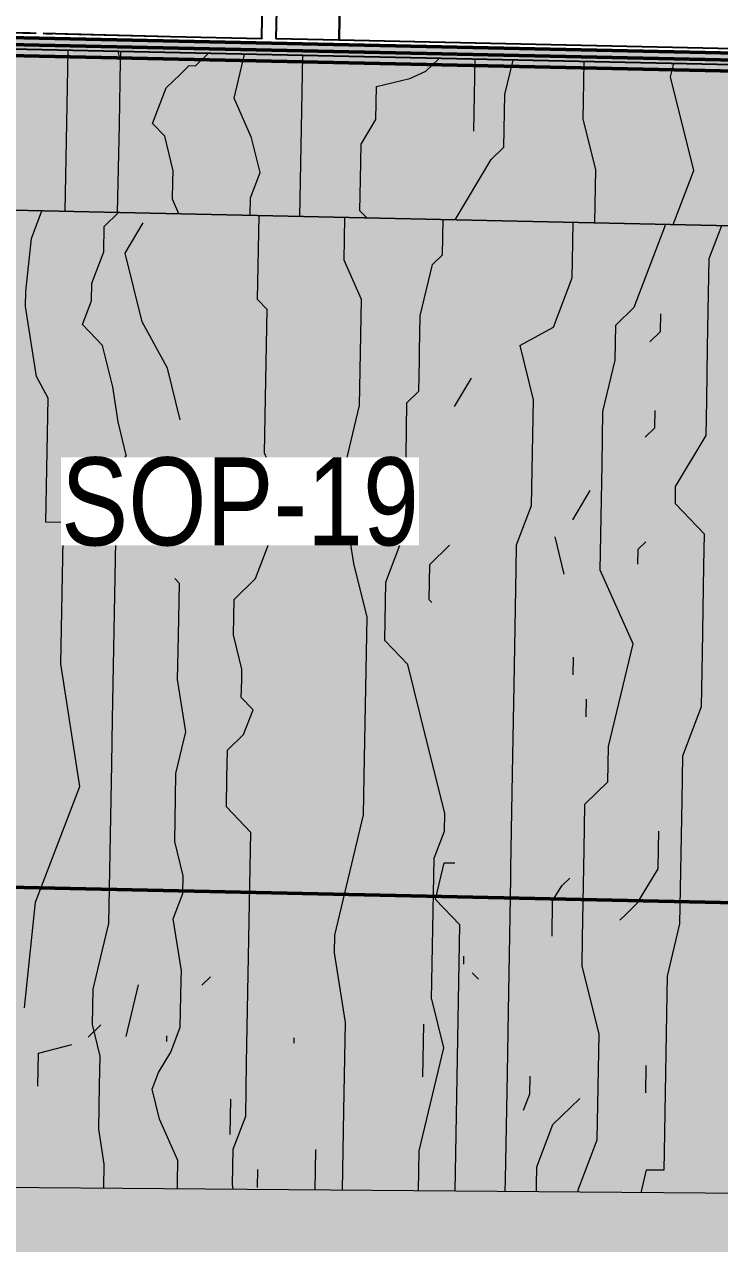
# Model space of a CAD drawing. Header units: metres. Extents: x 0 to 258, y 3 to 25.
# Drawn here: x 211.936 to 212.926, y 21.704 to 23.439 of the extents above; entities that cross this region are included whole.
import ezdxf

# ---------------------------------------------------------------- set-up
doc = ezdxf.new("R2010")
doc.units = ezdxf.units.M
doc.layers.get('Defpoints').update_dxf_attribs({"color": 41})
for name, color, linetype, lineweight in [('A-ANNO-DIMS', 7, 'Continuous', 9), ('A-DETL', 7, 'Continuous', 13), ('A-DETL-GENF', 7, 'Continuous', 9), ('A-FLOR', 7, 'Continuous', 50), ('A-GENM', 7, 'Continuous', 35), ('G-ANNO-TEXT', 7, 'Continuous', 9)]:
    doc.layers.add(name, color=color, linetype=linetype, lineweight=lineweight)
doc.styles.add('Arial Narrow_2', font='ARIALN.TTF', dxfattribs={"height": 0.125})
doc.dimstyles.new('Dimension_Standard_O__mm_', dxfattribs={"dimscale": 0.3048, "dimtxt": 0.127929, "dimasz": 0.410105, "dimexe": 0.393701, "dimexo": 0.246063, "dimgap": 0.246063, "dimtad": 1, "dimdec": 0, "dimlfac": 1000, "dimzin": 0, "dimdsep": 46, "dimtxsty": 'Arial Narrow_2', "dimsah": 1, "dimcen": 0.09, "dimaunit": 1, "dimadec": 4, "dimazin": 0, "dimtfac": 1, "dimtdec": 4, "dimtix": 1, "dimtmove": 0, "dimatfit": 3, "dimfxl": 1, "dimtvp": 1, "dimtfill": 1, "dimtolj": 1, "dimtzin": 0, "dimlwd": 18, "dimlwe": 18, "dimarcsym": 2})

# ---------------------------------------------------------------- blocks, each defined once
blk = doc.blocks.new('SCR_B_08_NE_1 - SCR_B_08_NE_1-5604699-DRG-2873172 - ELEVATION - NORTH EAST END')
at = {"layer": 'A-GENM', "color": 254, "lineweight": 25, "true_color": 0xd4d4d4}
for p, q in [((1145.1214, 24.7655), (1145.094, 23.4191)), ((1145.184, 23.4172), (1145.2114, 24.7655)), ((1145.2115, 24.7655), (1145.184, 23.4172)), ((1145.094, 23.4191), (1145.0939, 23.4185)), ((1145.1839, 23.4166), (1145.0939, 23.4185)), ((1145.094, 23.4191), (1145.184, 23.4172)), ((1145.184, 23.4172), (1145.1839, 23.4166)), ((1145.184, 23.4172), (1145.1839, 23.4166)), ((1146.1838, 23.3948), (1145.1839, 23.4166)), ((1145.184, 23.4172), (1146.1839, 23.3954))]:
    blk.add_line(p, q, dxfattribs=at)
blk = doc.blocks.new('BR08_NORTH_SCREEN_CORNER_1 - BR08_NORTH_SCREEN_CORNER_1-5680713-DRG-2873172 - ELEVATION - NORTH EAST END')
at = {"layer": 'A-GENM', "color": 254, "lineweight": 25, "true_color": 0xd4d4d4}
for p, q in [((1145.074, 23.4194), (1145.1014, 24.7655)), ((1144.5076, 23.4328), (1144.7531, 23.4268)), ((1144.7442, 23.4266), (1144.6985, 23.4277)), ((1144.8703, 23.4236), (1144.7627, 23.4262)), ((1144.7668, 23.4265), (1144.7761, 23.4263)), ((1144.7804, 23.4262), (1144.8077, 23.4255)), ((1144.8123, 23.4254), (1144.944, 23.4222)), ((1144.944, 23.4218), (1144.8718, 23.4235)), ((1144.944, 23.4222), (1145.074, 23.4194)), ((1144.944, 23.4218), (1144.944, 23.4222)), ((1145.0739, 23.4189), (1144.944, 23.4218)), ((1145.074, 23.4194), (1145.0739, 23.4189))]:
    blk.add_line(p, q, dxfattribs=at)
blk = doc.blocks.new('FP_3-DRG-2873172 - ELEVATION - NORTH EAST END')
at = {"layer": 'A-GENM', "color": 254, "lineweight": 18, "true_color": 0xcfcfcf}
for p, q in [((1144.7969, 23.3244), (1144.7984, 23.4023)), ((1144.8729, 23.3872), (1144.8696, 23.4007)), ((1144.8713, 23.2975), (1144.8729, 23.3872)), ((1144.8729, 23.3825), (1144.8732, 23.4007)), ((1144.9793, 23.38), (1144.9973, 23.3974)), ((1144.9973, 23.3974), (1144.997, 23.398)), ((1145.0345, 23.3342), (1145.0494, 23.3964)), ((1145.0493, 23.3964), (1145.0494, 23.3968)), ((1145.1311, 23.3168), (1145.1325, 23.395)), ((1145.3074, 23.3725), (1145.3254, 23.3899)), ((1145.3254, 23.3899), (1145.3255, 23.3909)), ((1145.3759, 23.2872), (1145.3777, 23.3897)), ((1145.4199, 23.3397), (1145.4316, 23.3886)), ((1145.5318, 23.3296), (1145.5328, 23.3864)), ((1144.9577, 23.368), (1144.9704, 23.3803)), ((1144.9793, 23.38), (1144.9704, 23.3803)), ((1145.2847, 23.3624), (1145.3074, 23.3725)), ((1145.6557, 23.3645), (1145.6603, 23.3836)), ((1144.9379, 23.3488), (1144.9577, 23.368)), ((1145.2373, 23.3507), (1145.2846, 23.3625)), ((1145.6888, 23.2313), (1145.6559, 23.3645)), ((1144.9186, 23.2982), (1144.9379, 23.3488)), ((1145.0594, 23.2777), (1145.0345, 23.3342)), ((1145.2365, 23.3039), (1145.2373, 23.3508)), ((1145.4186, 23.2645), (1145.4199, 23.3397)), ((1144.7941, 23.1733), (1144.7969, 23.3244)), ((1145.1284, 23.1661), (1145.1311, 23.3168)), ((1145.5314, 23.3045), (1145.5318, 23.3296)), ((1145.2155, 23.269), (1145.2365, 23.3039)), ((1145.5492, 23.2326), (1145.5314, 23.3046)), ((1144.8689, 23.1716), (1144.8713, 23.2975)), ((1144.9359, 23.28), (1144.9186, 23.2982)), ((1144.9478, 23.2311), (1144.9359, 23.28)), ((1145.0715, 23.2285), (1145.0595, 23.2777)), ((1145.2146, 23.2187), (1145.2155, 23.269)), ((1145.4007, 23.2471), (1145.4186, 23.2645)), ((1145.3492, 23.1613), (1145.4007, 23.2471)), ((1144.9476, 23.2156), (1144.9479, 23.2311)), ((1145.5484, 23.1825), (1145.5492, 23.2326)), ((1145.6596, 23.1546), (1145.6889, 23.2314)), ((1144.9471, 23.1904), (1144.9476, 23.2156)), ((1145.0579, 23.1927), (1145.0715, 23.2285)), ((1145.2138, 23.1739), (1145.2146, 23.2187)), ((1144.2979, 23.184), (1146.7619, 23.1309)), ((1146.7619, 23.1309), (1144.2979, 23.184)), ((1144.9562, 23.1698), (1144.9471, 23.1904)), ((1145.0574, 23.1676), (1145.0579, 23.1927)), ((1145.5479, 23.157), (1145.5484, 23.1825)), ((1144.7461, 23.1346), (1144.7611, 23.174)), ((1144.8499, 23.1519), (1144.8702, 23.1716)), ((1145.068, 23.0477), (1145.0702, 23.1673)), ((1145.1911, 23.1036), (1145.1922, 23.1647)), ((1145.2233, 23.164), (1145.2138, 23.1739)), ((1145.3314, 23.1115), (1145.3323, 23.1617)), ((1144.8492, 23.1155), (1144.8499, 23.1519)), ((1144.8796, 23.1138), (1144.9054, 23.1568)), ((1145.5166, 23.129), (1145.5171, 23.1577)), ((1145.6042, 23.0369), (1145.6492, 23.1548)), ((1145.7106, 23.1062), (1145.7286, 23.1531)), ((1144.7382, 23.0594), (1144.7461, 23.1346)), ((1145.5158, 23.0786), (1145.5166, 23.129)), ((1144.8323, 23.0711), (1144.8492, 23.1155)), ((1144.9036, 23.016), (1144.8797, 23.1138)), ((1145.317, 23.0976), (1145.3314, 23.1115)), ((1145.2158, 23.0476), (1145.1911, 23.1036)), ((1145.2996, 23.0244), (1145.3171, 23.0975)), ((1145.709, 23.006), (1145.7106, 23.1062)), ((1145.489, 23.0084), (1145.5158, 23.0786)), ((1144.7377, 23.0381), (1144.7381, 23.0594)), ((1144.8318, 23.0459), (1144.8323, 23.0711)), ((1144.8189, 23.0122), (1144.8318, 23.046)), ((1145.0815, 23.0335), (1145.068, 23.0477)), ((1145.2149, 22.9974), (1145.2158, 23.0476)), ((1144.7532, 22.9385), (1144.7377, 23.0381)), ((1145.0802, 22.9581), (1145.0815, 23.0335)), ((1145.2987, 22.9742), (1145.2996, 23.0244)), ((1145.5778, 23.0115), (1145.6042, 23.0369)), ((1145.6416, 23.0023), (1145.642, 23.0273)), ((1144.8474, 22.9822), (1144.8189, 23.0122)), ((1144.9399, 22.9499), (1144.9036, 23.016)), ((1145.4415, 22.9823), (1145.489, 23.0083)), ((1145.577, 22.9613), (1145.5778, 23.0115)), ((1145.7085, 22.9795), (1145.709, 23.006)), ((1145.2131, 22.8969), (1145.2149, 22.9974)), ((1145.6263, 22.9875), (1145.6416, 23.0023)), ((1144.8619, 22.9234), (1144.8475, 22.9823)), ((1145.2985, 22.9612), (1145.2987, 22.9742)), ((1145.4606, 22.9053), (1145.4416, 22.9822)), ((1145.7073, 22.9044), (1145.7085, 22.9795)), ((1145.0793, 22.9078), (1145.0802, 22.9581)), ((1145.2977, 22.9172), (1145.2985, 22.9612)), ((1145.5595, 22.8883), (1145.577, 22.9613)), ((1144.7701, 22.9075), (1144.7532, 22.9385)), ((1144.9579, 22.8765), (1144.9399, 22.9499)), ((1145.3482, 22.8958), (1145.3724, 22.9361)), ((1144.8697, 22.8736), (1144.8619, 22.9234)), ((1145.2806, 22.9007), (1145.2977, 22.9172)), ((1144.7692, 22.8571), (1144.7701, 22.9075)), ((1145.0778, 22.8293), (1145.0793, 22.9078)), ((1145.2793, 22.8254), (1145.2806, 22.9007)), ((1145.458, 22.7549), (1145.4606, 22.9053)), ((1145.7064, 22.8543), (1145.7073, 22.9044)), ((1145.1897, 22.7992), (1145.2131, 22.8969)), ((1145.5583, 22.8131), (1145.5596, 22.8883)), ((1145.6336, 22.8651), (1145.634, 22.8901)), ((1144.8812, 22.8264), (1144.8697, 22.8736)), ((1145.6198, 22.8518), (1145.6336, 22.8651)), ((1144.7682, 22.8067), (1144.7692, 22.8571)), ((1145.663, 22.7819), (1145.7065, 22.8543)), ((1144.8684, 22.8048), (1144.8813, 22.8264)), ((1145.0947, 22.7911), (1145.0778, 22.8293)), ((1145.2949, 22.762), (1145.2793, 22.8254)), ((1145.557, 22.7379), (1145.5583, 22.8131)), ((1144.7668, 22.7312), (1144.7682, 22.8067)), ((1144.867, 22.7293), (1144.8684, 22.8048)), ((1145.1893, 22.7716), (1145.1898, 22.7992)), ((1145.0935, 22.7251), (1145.0947, 22.7911)), ((1145.6626, 22.7569), (1145.663, 22.7819)), ((1145.2049, 22.6723), (1145.1893, 22.7716)), ((1145.2774, 22.7159), (1145.295, 22.762)), ((1145.5165, 22.7344), (1145.5414, 22.7759)), ((1145.4366, 22.6989), (1145.458, 22.7549)), ((1145.7041, 22.7138), (1145.6626, 22.7569)), ((1144.7918, 22.7307), (1144.7668, 22.7312)), ((1144.7894, 22.6048), (1144.7918, 22.7307)), ((1144.865, 22.6272), (1144.867, 22.7293)), ((1145.5557, 22.6627), (1145.557, 22.7379)), ((1145.0651, 22.6508), (1145.0935, 22.7251)), ((1145.2505, 22.6456), (1145.2773, 22.7159)), ((1145.5046, 22.6572), (1145.4915, 22.7101)), ((1145.7033, 22.6691), (1145.7041, 22.7138)), ((1145.313, 22.6708), (1145.3411, 22.6981)), ((1145.436, 22.6635), (1145.4366, 22.6989)), ((1145.6091, 22.6714), (1145.6095, 22.6925)), ((1145.6095, 22.6925), (1145.6206, 22.7032)), ((1145.2238, 22.5957), (1145.2049, 22.6723)), ((1145.3126, 22.6457), (1145.313, 22.6708)), ((1145.4332, 22.4989), (1145.436, 22.6635)), ((1145.6024, 22.5578), (1145.5557, 22.6627)), ((1145.7012, 22.5439), (1145.7033, 22.6691)), ((1144.9568, 22.6437), (1144.9501, 22.6507)), ((1144.9555, 22.5694), (1144.9568, 22.6437)), ((1145.0345, 22.6211), (1145.0651, 22.6508)), ((1145.249, 22.5626), (1145.2505, 22.6456)), ((1145.3121, 22.6206), (1145.3126, 22.6457)), ((1144.8636, 22.5516), (1144.865, 22.6272)), ((1145.0336, 22.5708), (1145.0345, 22.6211)), ((1145.3158, 22.6168), (1145.3121, 22.6206)), ((1144.788, 22.5292), (1144.7894, 22.6048)), ((1145.2211, 22.445), (1145.2238, 22.5957)), ((1145.0456, 22.522), (1145.0336, 22.5708)), ((1144.9543, 22.5072), (1144.9555, 22.5694)), ((1145.2819, 22.5284), (1145.249, 22.5626)), ((1145.5675, 22.4117), (1145.6025, 22.5578)), ((1144.8618, 22.4509), (1144.8636, 22.5516)), ((1145.5172, 22.514), (1145.5176, 22.539)), ((1145.7, 22.4688), (1145.7012, 22.5439)), ((1144.8151, 22.3551), (1144.7879, 22.5292)), ((1145.0454, 22.5067), (1145.0456, 22.522)), ((1145.2999, 22.4553), (1145.2819, 22.5284)), ((1144.966, 22.4326), (1144.9543, 22.5072)), ((1145.0449, 22.4816), (1145.0454, 22.5067)), ((1145.4327, 22.4738), (1145.4332, 22.4989)), ((1145.0617, 22.4641), (1145.0449, 22.4816)), ((1145.4319, 22.4236), (1145.4327, 22.4738)), ((1145.5359, 22.4542), (1145.5363, 22.4793)), ((1145.6732, 22.3986), (1145.7, 22.4688)), ((1144.8605, 22.3866), (1144.8618, 22.4509)), ((1145.0482, 22.4288), (1145.0617, 22.4641)), ((1145.3343, 22.3165), (1145.3001, 22.4554)), ((1144.9518, 22.3734), (1144.966, 22.4326)), ((1145.2198, 22.3697), (1145.2211, 22.445)), ((1145.0253, 22.4066), (1145.0482, 22.4288)), ((1145.431, 22.3735), (1145.4319, 22.4236)), ((1145.0245, 22.367), (1145.0253, 22.4066)), ((1145.5667, 22.3616), (1145.5676, 22.4117)), ((1145.6721, 22.335), (1145.6731, 22.3986)), ((1144.8587, 22.2859), (1144.8605, 22.3866)), ((1144.9512, 22.3386), (1144.9518, 22.3734)), ((1145.0238, 22.3258), (1145.0245, 22.367)), ((1145.2188, 22.3146), (1145.2198, 22.3697)), ((1145.4286, 22.238), (1145.431, 22.3735)), ((1144.7521, 22.1903), (1144.815, 22.3551)), ((1145.5338, 22.3296), (1145.5667, 22.3616)), ((1144.9501, 22.2764), (1144.9512, 22.3386)), ((1145.5327, 22.265), (1145.5338, 22.3296)), ((1145.6691, 22.1597), (1145.6721, 22.335)), ((1145.0585, 22.2896), (1145.0238, 22.3258)), ((1145.1779, 22.1435), (1145.2189, 22.3145)), ((1145.334, 22.2914), (1145.3344, 22.3165)), ((1144.8582, 22.2607), (1144.8587, 22.2859)), ((1144.9621, 22.2276), (1144.9501, 22.2764)), ((1145.0562, 22.1639), (1145.0585, 22.2896)), ((1145.3193, 22.253), (1145.334, 22.2914)), ((1145.6385, 22.2665), (1145.6389, 22.2915)), ((1144.8573, 22.2104), (1144.8582, 22.2607)), ((1145.5314, 22.1898), (1145.5327, 22.265)), ((1145.638, 22.2377), (1145.6385, 22.2665)), ((1145.3175, 22.1526), (1145.3193, 22.253)), ((1145.3212, 22.1943), (1145.3337, 22.2463)), ((1145.3337, 22.2463), (1145.3486, 22.2461)), ((1144.9616, 22.2024), (1144.9621, 22.2276)), ((1145.4251, 22.0348), (1145.4284, 22.2245)), ((1145.4284, 22.2245), (1145.4286, 22.238)), ((1145.5009, 22.2137), (1145.5122, 22.2246)), ((1145.6089, 22.1892), (1145.638, 22.2377)), ((1144.8563, 22.16), (1144.8573, 22.2104)), ((1145.488, 22.1922), (1145.5009, 22.2137)), ((1144.7362, 22.0399), (1144.752, 22.1903)), ((1144.948, 22.1668), (1144.9616, 22.2024)), ((1145.3561, 22.1582), (1145.3213, 22.1942)), ((1145.4872, 22.142), (1145.488, 22.1922)), ((1145.5305, 22.1397), (1145.5314, 22.1898)), ((1145.5919, 22.1727), (1145.6089, 22.1892)), ((1145.5837, 22.1647), (1145.5919, 22.1727)), ((1144.8469, 22.1205), (1144.8563, 22.16)), ((1144.9596, 22.0928), (1144.948, 22.1668)), ((1145.0539, 22.0369), (1145.0562, 22.1639)), ((1145.3494, 21.7791), (1145.3561, 22.1582)), ((1145.6512, 22.0848), (1145.6692, 22.1597)), ((1145.1776, 22.1183), (1145.178, 22.1434)), ((1145.3157, 22.0522), (1145.3175, 22.1526)), ((1145.5298, 22.0997), (1145.5305, 22.1397)), ((1144.8339, 22.0664), (1144.8469, 22.1205)), ((1145.1932, 22.0191), (1145.1776, 22.1183)), ((1145.3614, 22.1022), (1145.3616, 22.1135)), ((1144.9594, 22.08), (1144.9596, 22.0928)), ((1145.3824, 22.0805), (1145.3733, 22.0898)), ((1145.554, 22.0025), (1145.5299, 22.0997)), ((1145.6509, 22.0597), (1145.6513, 22.0848)), ((1144.8811, 21.9991), (1144.8987, 22.0726)), ((1144.9581, 22.0126), (1144.9594, 22.08)), ((1144.9887, 22.072), (1145.001, 22.084)), ((1144.833, 22.016), (1144.834, 22.0664)), ((1145.3329, 21.983), (1145.3158, 22.0523)), ((1145.6471, 21.8344), (1145.6509, 22.0597)), ((1145.0525, 21.9615), (1145.0539, 22.0369)), ((1145.4236, 21.9463), (1145.4251, 22.0348)), ((1144.8268, 21.9981), (1144.8449, 22.0157)), ((1144.8441, 21.9712), (1144.833, 22.0161)), ((1145.1923, 21.9689), (1145.1932, 22.0191)), ((1145.3032, 21.9416), (1145.3045, 22.0169)), ((1144.9389, 21.9921), (1144.939, 22.0001)), ((1144.9445, 21.977), (1144.9581, 22.0126)), ((1145.5528, 21.9273), (1145.5541, 22.0025)), ((1144.7564, 21.9755), (1144.8039, 21.9879)), ((1145.1199, 21.9895), (1145.12, 21.9974)), ((1145.2979, 21.8364), (1145.3331, 21.983)), ((1144.7555, 21.9286), (1144.7564, 21.9756)), ((1144.8433, 21.9298), (1144.8441, 21.9712)), ((1144.927, 21.9478), (1144.9445, 21.977)), ((1145.1909, 21.8935), (1145.1923, 21.9689)), ((1144.9181, 21.9242), (1144.9271, 21.9477)), ((1145.0511, 21.886), (1145.0525, 21.9615)), ((1145.4222, 21.871), (1145.4236, 21.9463)), ((1145.6204, 21.9189), (1145.621, 21.9577)), ((1144.8421, 21.8675), (1144.8433, 21.9298)), ((1145.4555, 21.9178), (1145.456, 21.9429)), ((1144.9285, 21.8817), (1144.9181, 21.9242)), ((1145.4466, 21.8944), (1145.4555, 21.9178)), ((1145.4884, 21.8739), (1145.5266, 21.9111)), ((1145.5524, 21.9022), (1145.5528, 21.9273)), ((1145.0291, 21.8595), (1145.03, 21.9098)), ((1145.5515, 21.8521), (1145.5524, 21.9022)), ((1144.9546, 21.8228), (1144.9286, 21.8817)), ((1145.0331, 21.839), (1145.0511, 21.886)), ((1145.1889, 21.7804), (1145.1909, 21.8935)), ((1144.8499, 21.8177), (1144.8421, 21.8675)), ((1145.4209, 21.7958), (1145.4222, 21.871)), ((1145.4654, 21.8139), (1145.4884, 21.8739)), ((1145.5244, 21.7812), (1145.5515, 21.8521)), ((1145.0327, 21.8138), (1145.0331, 21.839)), ((1145.1498, 21.7807), (1145.1508, 21.8383)), ((1145.297, 21.7795), (1145.298, 21.8363)), ((1145.6466, 21.8093), (1145.6471, 21.8344)), ((1144.8493, 21.7832), (1144.8499, 21.8177)), ((1144.954, 21.7917), (1144.9546, 21.8228)), ((1145.0322, 21.7887), (1145.0327, 21.8138)), ((1145.0678, 21.7842), (1145.0683, 21.8098)), ((1145.465, 21.7888), (1145.4654, 21.8139)), ((1145.6138, 21.7769), (1145.6217, 21.8096)), ((1145.6216, 21.8096), (1145.6466, 21.8093)), ((1144.9539, 21.7823), (1144.954, 21.7917)), ((1145.4206, 21.7785), (1145.4209, 21.7958)), ((1145.0333, 21.7817), (1145.0322, 21.7887)), ((1145.4648, 21.7781), (1145.465, 21.7888)), ((1145.5243, 21.7776), (1145.5244, 21.7812))]:
    blk.add_line(p, q, dxfattribs=at)
blk = doc.blocks.new('BR08_Barrier_Patterm_Side_03 - BR08_Barrier_Patterm_Side_03-5124073-DRG-2873172 - ELEVATION - NORTH EAST END')
at = {"layer": 'A-GENM', "color": 254, "lineweight": 25, "true_color": 0xd4d4d4}
blk.add_line((1147.5478, 23.3427), (1144.2997, 23.4131), dxfattribs=at)
blk.add_blockref('FP_3-DRG-2873172 - ELEVATION - NORTH EAST END', (0, 0), dxfattribs=at)
blk = doc.blocks.new('T2DPAA-T2D-C3S-DU-M3D-100304_rvt-35-DRG-2873172 - ELEVATION - NORTH EAST END')
at = {"layer": 'A-GENM', "color": 254, "lineweight": 25, "true_color": 0xd4d4d4}
for name in ['BR08_NORTH_SCREEN_CORNER_1 - BR08_NORTH_SCREEN_CORNER_1-5680713-DRG-2873172 - ELEVATION - NORTH EAST END', 'SCR_B_08_NE_1 - SCR_B_08_NE_1-5604699-DRG-2873172 - ELEVATION - NORTH EAST END', 'BR08_Barrier_Patterm_Side_03 - BR08_Barrier_Patterm_Side_03-5124073-DRG-2873172 - ELEVATION - NORTH EAST END']:
    blk.add_blockref(name, (0, 0), dxfattribs=at)
blk = doc.blocks.new('DIMBLOCK48-DRG-2873172 - ELEVATION - NORTH EAST END')
at = {"layer": 'A-ANNO-DIMS', "color": 0, "lineweight": 18, "transparency": 16777216}
for p, q in [((211.504, 23.5193), (211.504, 24.1011)), ((221.2924, 23.3074), (221.2924, 24.1011)), ((221.1674, 23.9811), (211.629, 23.9811))]:
    blk.add_line(p, q, dxfattribs=at)
at = {"layer": 'A-ANNO-DIMS', "color": 0, "transparency": 16777216}
for points in [[(211.629, 24.0019), (211.629, 23.9602), (211.504, 23.9811)], [(221.1674, 24.0019), (221.1674, 23.9602), (221.2924, 23.9811)]]:
    blk.add_solid(points, dxfattribs=at)
at = {"layer": 'Defpoints', "color": 0, "transparency": 16777216}
for p in [(211.504, 23.9811), (211.504, 23.4443), (221.2924, 23.2324)]:
    blk.add_point(p, dxfattribs=at)
at = {"layer": 'A-ANNO-DIMS', "color": 0, "lineweight": 18, "transparency": 16777216, "insert": (216.3982, 24.1199), "char_height": 0.125, "width": 1.605812, "attachment_point": 5, "style": 'Arial Narrow_2', "bg_fill": 3, "box_fill_scale": 1.1, "bg_fill_color": 256, "bg_fill_true_color": 13158600, "bg_fill_transparency": 0}
blk.add_mtext('\\A1;BARRIER TYPE - 03', dxfattribs=at)

msp = doc.modelspace()

# ---------------------------------------------------------------- hatches: boundary and pattern name
at = {"layer": 'A-DETL-GENF', "true_color": 0xc0c0c0}
msp.add_hatch(color=9, dxfattribs=at).paths.add_polyline_path([(221.2992, 21.386), (221.2992, 21.7071), (211.5064, 21.7876), (211.5064, 21.386), (220.0812, 21.386)])
at = {"layer": 'A-FLOR', "lineweight": 5, "true_color": 0xc0c0c0}
for points in [[(221.2922, 23.207), (221.287, 23.2172), (211.4998, 23.4297), (211.5038, 23.4197), (221.2121, 23.2088)], [(221.2925, 23.1915), (221.2922, 23.207), (211.5038, 23.4197), (211.504, 23.4041), (221.2127, 23.1932)], [(221.2957, 22.0074), (221.2925, 23.1915), (211.504, 23.4041), (211.5064, 22.2206), (220.0812, 22.0339)], [(221.2957, 21.7071), (221.2957, 22.0074), (211.5064, 22.2206), (211.5064, 21.7876), (220.3344, 21.715)]]:
    msp.add_hatch(color=9, dxfattribs=at).paths.add_polyline_path(points)

# ---------------------------------------------------------------- linework, layer by layer
at = {"layer": 'A-DETL', "lineweight": 9}
msp.add_line((221.2992, 21.7071), (211.5064, 21.7876), dxfattribs=at)
at = {"layer": 'A-FLOR'}
for p, q in [((211.4998, 23.4297), (221.287, 23.2172)), ((211.5038, 23.4197), (221.2922, 23.207)), ((211.504, 23.4041), (221.2925, 23.1915)), ((221.2957, 22.0074), (211.5064, 22.2206))]:
    msp.add_line(p, q, dxfattribs=at)

# ---------------------------------------------------------------- block references
at = {"lineweight": 5}
msp.add_blockref('T2DPAA-T2D-C3S-DU-M3D-100304_rvt-35-DRG-2873172 - ELEVATION - NORTH EAST END', (-932.8001, 0), dxfattribs=at)

# ---------------------------------------------------------------- next in the draw order: texts
at = {"layer": 'G-ANNO-TEXT', "insert": (211.9883, 22.8231), "char_height": 0.125, "attachment_point": 1, "style": 'Arial Narrow_2', "bg_fill": 3, "box_fill_scale": 1, "bg_fill_color": 256, "bg_fill_true_color": 13158600, "bg_fill_transparency": 0}
msp.add_mtext('SOP-19', dxfattribs=at)

# ---------------------------------------------------------------- next in the draw order: dimensions: what is measured, and where the dimension line sits
at = {"layer": 'A-ANNO-DIMS', "lineweight": 18}
dim = msp.add_linear_dim(base=(211.504, 23.9811), p1=(221.2924, 23.2324), p2=(211.504, 23.4443), text='BARRIER TYPE - 03', dimstyle='Dimension_Standard_O__mm_', override={"dimpost": '<>', "dimfxl": 9.79075}, dxfattribs=at)
dim.commit()
dim.dimension.update_dxf_attribs({"geometry": 'DIMBLOCK48-DRG-2873172 - ELEVATION - NORTH EAST END', "text_midpoint": (216.3982, 24.1199)})

doc.saveas('drawing.dxf')
